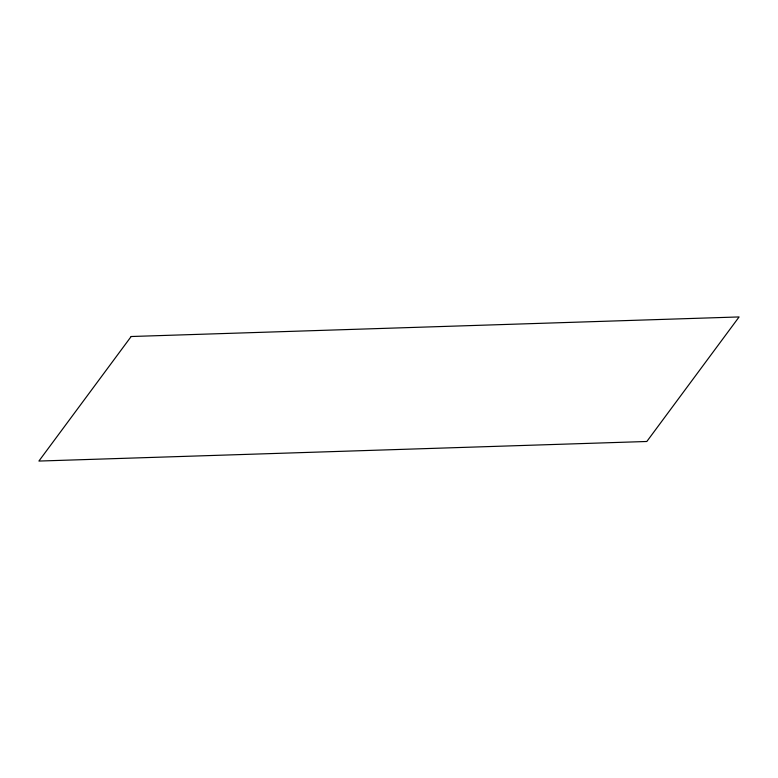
<?xml version="1.0" encoding="UTF-8"?>
<svg xmlns="http://www.w3.org/2000/svg" width="778" height="778" viewBox="0 0 778 778"><rect width="100%" height="100%" fill="white"/><g stroke="black" fill="none" stroke-linecap="round" stroke-linejoin="round"><path stroke-width="1.17" d="M131.171 336.514L38.9 461.062L646.829 441.486L739.1 316.938L131.171 336.514"/></g></svg>
